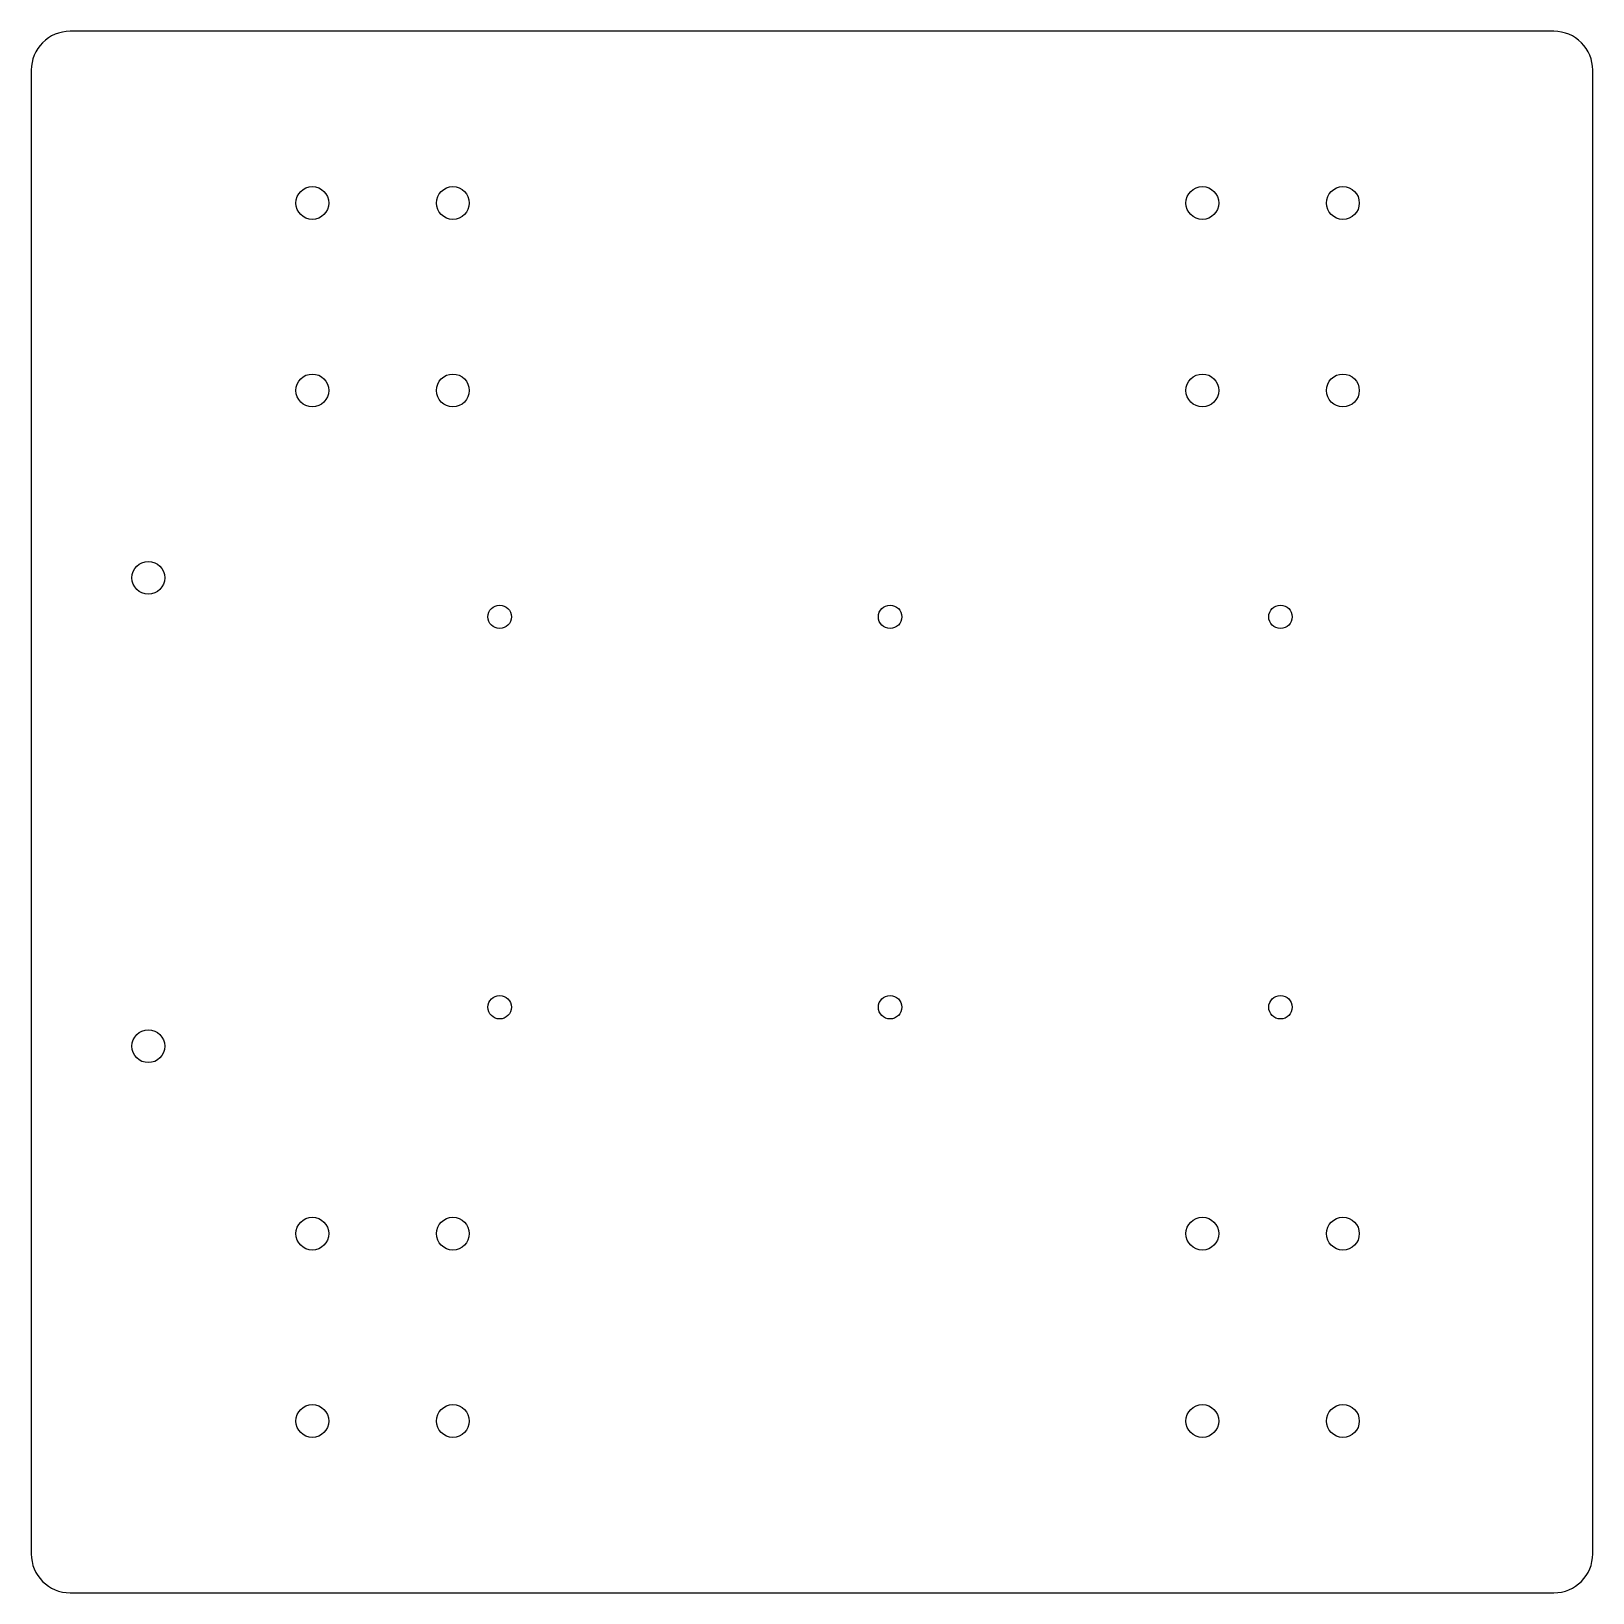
# Model space of a CAD drawing. Header units: millimetres. Extents: x 18 to 218, y 18 to 218.
import ezdxf

# ---------------------------------------------------------------- set-up
doc = ezdxf.new("R2010")
doc.units = ezdxf.units.MM

msp = doc.modelspace()

# ---------------------------------------------------------------- linework, layer by layer
at = {"color": 7, "linetype": 'Continuous', "lineweight": 25}
for p, q in [((212.71, 218.46), (22.71, 218.46)), ((17.71, 213.46), (17.71, 23.46)), ((217.71, 23.46), (217.71, 213.46)), ((22.71, 18.46), (212.71, 18.46))]:
    msp.add_line(p, q, dxfattribs=at)
for centre in [(53.71, 196.46), (71.71, 196.46), (167.71, 196.46), (185.71, 196.46), (53.71, 172.46), (71.71, 172.46), (167.71, 172.46), (185.71, 172.46), (32.71, 148.46), (32.71, 88.46), (53.71, 64.46), (71.71, 64.46), (167.71, 64.46), (185.71, 64.46), (53.71, 40.46), (71.71, 40.46), (167.71, 40.46), (185.71, 40.46)]:
    msp.add_circle(centre, 2.1, dxfattribs=at)
for centre in [(77.71, 143.46), (127.71, 143.46), (177.71, 143.46), (77.71, 93.46), (127.71, 93.46), (177.71, 93.46)]:
    msp.add_circle(centre, 1.5)
for centre, start, end in [((22.71, 213.46), 90, 180), ((212.71, 213.46), 0, 90), ((22.71, 23.46), 180, 270), ((212.71, 23.46), 270, 0)]:
    msp.add_arc(centre, 5, start, end, dxfattribs=at)

doc.saveas('drawing.dxf')
